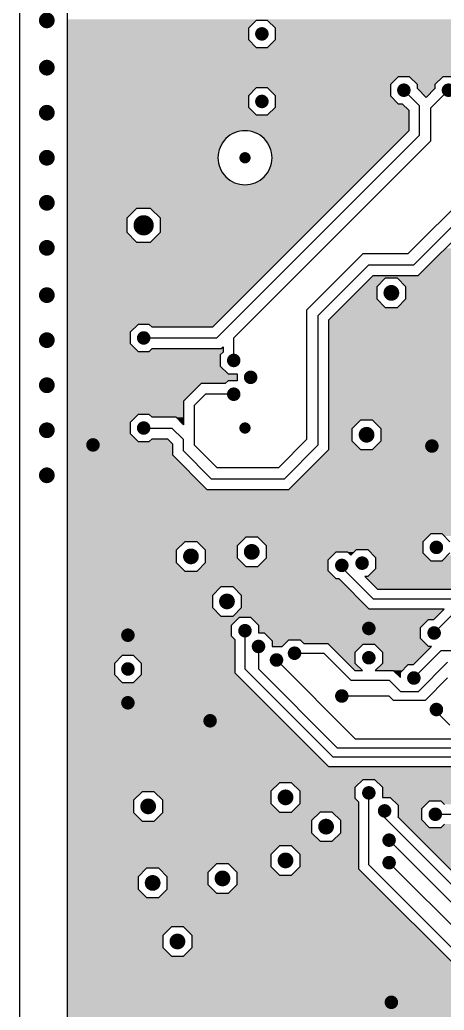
# Model space of a CAD drawing. Extents: x 295 to 953, y 10 to 290.
# Drawn here: x 552.5 to 590.2, y 106.3 to 194.2 of the extents above; entities that cross this region are included whole.
import ezdxf

# ---------------------------------------------------------------- set-up
doc = ezdxf.new("R2010")
doc.units = 0
doc.header["$LTSCALE"] = 5
doc.header["$MEASUREMENT"] = 0
doc.layers.get('0').update_dxf_attribs({"linetype": 'CONTINUOUS', "lineweight": 25})
doc.layers.add('18_VCC_GBR', color=5, linetype='CONTINUOUS')

msp = doc.modelspace()

# ---------------------------------------------------------------- linework, layer by layer
for points, const_width in [([(554.528, 194.2, 1), (555.228, 194.2, 1)], 0.7), ([(573.678, 193, 1), (574.278, 193, 1)], 0.6), ([(554.528, 190, 1), (555.228, 190, 1)], 0.7), ([(586.288, 188, 1), (586.888, 188, 1)], 0.6), ([(590.248, 188, 1), (590.848, 188, 1)], 0.6), ([(573.678, 187, 1), (574.278, 187, 1)], 0.6), ([(554.528, 186, 1), (555.228, 186, 1)], 0.7), ([(554.528, 182, 1), (555.228, 182, 1)], 0.7), ([(572.228, 182, 1), (572.728, 182, 1)], 0.5), ([(554.528, 178, 1), (555.228, 178, 1)], 0.7), ([(563.028, 176, 1), (563.928, 176, 1)], 0.9), ([(554.528, 174, 1), (555.228, 174, 1)], 0.7), ([(585.128, 170, 1), (585.828, 170, 1)], 0.7), ([(554.528, 169.8, 1), (555.228, 169.8, 1)], 0.7), ([(554.528, 165.8, 1), (555.228, 165.8, 1)], 0.7), ([(563.178, 166, 1), (563.778, 166, 1)], 0.6), ([(571.178, 164, 1), (571.778, 164, 1)], 0.6), ([(572.678, 162.5, 1), (573.278, 162.5, 1)], 0.6), ([(554.528, 161.8, 1), (555.228, 161.8, 1)], 0.7), ([(571.178, 161, 1), (571.778, 161, 1)], 0.6), ([(554.528, 157.8, 1), (555.228, 157.8, 1)], 0.7), ([(563.178, 158, 1), (563.778, 158, 1)], 0.6), ([(572.228, 158, 1), (572.728, 158, 1)], 0.5), ([(582.928, 157.4, 1), (583.628, 157.4, 1)], 0.7), ([(558.678, 156.5, 1), (559.278, 156.5, 1)], 0.6), ([(588.778, 156.4, 1), (589.378, 156.4, 1)], 0.6), ([(554.528, 153.8, 1), (555.228, 153.8, 1)], 0.7), ([(589.178, 147.4, 1), (589.778, 147.4, 1)], 0.6), ([(567.328, 146.6, 1), (568.028, 146.6, 1)], 0.7), ([(572.728, 147, 1), (573.428, 147, 1)], 0.7), ([(580.778, 145.8, 1), (581.378, 145.8, 1)], 0.6), ([(582.578, 146, 1), (583.178, 146, 1)], 0.6), ([(570.528, 142.6, 1), (571.228, 142.6, 1)], 0.7), ([(583.178, 140.2, 1), (583.778, 140.2, 1)], 0.6), ([(561.778, 139.6, 1), (562.378, 139.6, 1)], 0.6), ([(572.178, 140, 1), (572.778, 140, 1)], 0.6), ([(588.978, 139.8, 1), (589.578, 139.8, 1)], 0.6), ([(573.378, 138.6, 1), (573.978, 138.6, 1)], 0.6), ([(576.578, 138, 1), (577.178, 138, 1)], 0.6), ([(583.178, 137.6, 1), (583.778, 137.6, 1)], 0.6), ([(574.978, 137.4, 1), (575.578, 137.4, 1)], 0.6), ([(561.778, 136.6, 1), (562.378, 136.6, 1)], 0.6), ([(587.178, 135.8, 1), (587.778, 135.8, 1)], 0.6), ([(580.778, 134.2, 1), (581.378, 134.2, 1)], 0.6), ([(561.778, 133.6, 1), (562.378, 133.6, 1)], 0.6), ([(589.178, 133, 1), (589.778, 133, 1)], 0.6), ([(569.078, 132, 1), (569.678, 132, 1)], 0.6), ([(575.728, 125.2, 1), (576.428, 125.2, 1)], 0.7), ([(583.178, 125.6, 1), (583.778, 125.6, 1)], 0.6), ([(563.528, 124.4, 1), (564.228, 124.4, 1)], 0.7), ([(584.578, 124, 1), (585.178, 124, 1)], 0.6), ([(589.078, 123.7, 1), (589.678, 123.7, 1)], 0.6), ([(579.328, 122.6, 1), (580.028, 122.6, 1)], 0.7), ([(584.978, 121.4, 1), (585.578, 121.4, 1)], 0.6), ([(575.728, 119.6, 1), (576.428, 119.6, 1)], 0.7), ([(584.978, 119.4, 1), (585.578, 119.4, 1)], 0.6), ([(563.928, 117.6, 1), (564.628, 117.6, 1)], 0.7), ([(570.128, 118, 1), (570.828, 118, 1)], 0.7), ([(566.128, 112.4, 1), (566.828, 112.4, 1)], 0.7), ([(585.178, 107, 1), (585.778, 107, 1)], 0.6)]:
    msp.add_lwpolyline(points, format="xyb", close=True, dxfattribs=dict(const_width=const_width))
at = {"layer": '18_VCC_GBR', "color": 7}
for p, q in [((552.478, 85), (552.478, 255)), ((556.678, 237.918), (556.678, 102.082)), ((573.48, 194.2), (572.778, 193.498)), ((572.778, 193.498), (572.778, 192.502)), ((574.476, 194.2), (573.48, 194.2)), ((575.178, 193.498), (574.476, 194.2)), ((575.178, 192.502), (575.178, 193.498)), ((572.778, 192.502), (573.48, 191.8)), ((573.48, 191.8), (574.476, 191.8)), ((574.476, 191.8), (575.178, 192.502)), ((586.09, 189.2), (585.388, 188.498)), ((587.086, 189.2), (586.09, 189.2)), ((587.788, 188.498), (587.086, 189.2)), ((590.05, 189.2), (589.348, 188.498)), ((591.046, 189.2), (590.05, 189.2)), ((585.388, 188.498), (585.388, 187.502)), ((587.788, 188.144), (587.788, 188.498)), ((589.348, 188.498), (589.348, 188.144)), ((573.48, 188.2), (572.778, 187.498)), ((572.778, 187.498), (572.778, 186.502)), ((574.476, 188.2), (573.48, 188.2)), ((575.178, 187.498), (574.476, 188.2)), ((575.178, 186.502), (575.178, 187.498)), ((585.388, 187.502), (586.09, 186.8)), ((586.588, 188), (587.978, 186.61)), ((588.568, 187.364), (587.788, 188.144)), ((589.348, 188.144), (588.568, 187.364)), ((590.548, 188), (588.978, 186.43)), ((572.778, 186.502), (573.48, 185.8)), ((574.476, 185.8), (575.178, 186.502)), ((586.09, 186.8), (586.444, 186.8)), ((586.444, 186.8), (587.028, 186.216)), ((587.978, 184), (587.978, 186.61)), ((573.48, 185.8), (574.476, 185.8)), ((587.028, 186.216), (587.028, 184.394)), ((588.978, 183.5), (588.978, 186.43)), ((587.028, 184.394), (569.584, 166.95)), ((587.978, 184), (569.978, 166)), ((570.956, 183.856), (570.78, 183.698)), ((571.144, 183.996), (570.956, 183.856)), ((571.346, 184.118), (571.144, 183.996)), ((571.56, 184.218), (571.346, 184.118)), ((571.782, 184.298), (571.56, 184.218)), ((572.01, 184.354), (571.782, 184.298)), ((572.242, 184.39), (572.01, 184.354)), ((572.478, 184.4), (572.242, 184.39)), ((572.714, 184.39), (572.478, 184.4)), ((572.946, 184.354), (572.714, 184.39)), ((573.176, 184.298), (572.946, 184.354)), ((573.396, 184.218), (573.176, 184.298)), ((573.61, 184.118), (573.396, 184.218)), ((573.812, 183.996), (573.61, 184.118)), ((574.002, 183.856), (573.812, 183.996)), ((574.176, 183.698), (574.002, 183.856)), ((570.36, 183.132), (570.26, 182.918)), ((570.482, 183.334), (570.36, 183.132)), ((570.622, 183.524), (570.482, 183.334)), ((570.78, 183.698), (570.622, 183.524)), ((588.978, 183.5), (571.478, 166)), ((574.334, 183.524), (574.176, 183.698)), ((574.474, 183.334), (574.334, 183.524)), ((574.596, 183.132), (574.474, 183.334)), ((574.696, 182.918), (574.596, 183.132)), ((570.088, 182.236), (570.078, 182)), ((570.124, 182.468), (570.088, 182.236)), ((570.18, 182.698), (570.124, 182.468)), ((570.26, 182.918), (570.18, 182.698)), ((574.776, 182.698), (574.696, 182.918)), ((574.832, 182.468), (574.776, 182.698)), ((574.868, 182.236), (574.832, 182.468)), ((574.878, 182), (574.868, 182.236)), ((570.078, 182), (570.088, 181.764)), ((570.088, 181.764), (570.124, 181.532)), ((570.124, 181.532), (570.18, 181.304)), ((570.18, 181.304), (570.26, 181.082)), ((574.696, 181.082), (574.776, 181.304)), ((574.776, 181.304), (574.832, 181.532)), ((574.832, 181.532), (574.868, 181.764)), ((574.868, 181.764), (574.878, 182)), ((570.26, 181.082), (570.36, 180.868)), ((570.36, 180.868), (570.482, 180.666)), ((570.482, 180.666), (570.622, 180.478)), ((570.622, 180.478), (570.78, 180.302)), ((570.78, 180.302), (570.956, 180.144)), ((574.002, 180.144), (574.176, 180.302)), ((574.176, 180.302), (574.334, 180.478)), ((574.334, 180.478), (574.474, 180.666)), ((574.474, 180.666), (574.596, 180.868)), ((574.596, 180.868), (574.696, 181.082)), ((593.978, 180.5), (586.978, 173.5)), ((570.956, 180.144), (571.144, 180.004)), ((571.144, 180.004), (571.346, 179.882)), ((571.346, 179.882), (571.56, 179.782)), ((571.56, 179.782), (571.782, 179.702)), ((571.782, 179.702), (572.01, 179.646)), ((572.01, 179.646), (572.242, 179.61)), ((572.242, 179.61), (572.478, 179.6)), ((572.478, 179.6), (572.714, 179.61)), ((572.714, 179.61), (572.946, 179.646)), ((572.946, 179.646), (573.176, 179.702)), ((573.176, 179.702), (573.396, 179.782)), ((573.396, 179.782), (573.61, 179.882)), ((573.61, 179.882), (573.812, 180.004)), ((573.812, 180.004), (574.002, 180.144)), ((594.978, 180), (587.478, 172.5)), ((587.872, 171.55), (595.928, 179.606)), ((562.856, 177.5), (561.978, 176.622)), ((564.1, 177.5), (562.856, 177.5)), ((564.978, 176.622), (564.1, 177.5)), ((561.978, 176.622), (561.978, 175.378)), ((564.978, 175.378), (564.978, 176.622)), ((561.978, 175.378), (562.856, 174.5)), ((564.1, 174.5), (564.978, 175.378)), ((562.856, 174.5), (564.1, 174.5)), ((582.978, 173.5), (577.978, 168.5)), ((582.978, 173.5), (586.978, 173.5)), ((583.478, 172.5), (578.978, 168)), ((583.478, 172.5), (587.478, 172.5)), ((579.928, 167.606), (583.872, 171.55)), ((583.872, 171.55), (587.872, 171.55)), ((584.94, 171.3), (584.178, 170.538)), ((586.016, 171.3), (584.94, 171.3)), ((586.778, 170.538), (586.016, 171.3)), ((584.178, 170.538), (584.178, 169.462)), ((586.778, 169.462), (586.778, 170.538)), ((584.178, 169.462), (584.94, 168.7)), ((586.016, 168.7), (586.778, 169.462)), ((577.978, 157), (577.978, 168.5)), ((578.978, 156.5), (578.978, 168)), ((584.94, 168.7), (586.016, 168.7)), ((562.98, 167.2), (562.278, 166.498)), ((563.976, 167.2), (562.98, 167.2)), ((564.226, 166.95), (563.976, 167.2)), ((579.928, 156.106), (579.928, 167.606)), ((562.278, 166.498), (562.278, 165.502)), ((569.584, 166.95), (564.226, 166.95)), ((562.278, 165.502), (562.98, 164.8)), ((563.478, 166), (569.978, 166)), ((571.478, 164), (571.478, 166)), ((562.98, 164.8), (563.976, 164.8)), ((563.976, 164.8), (564.226, 165.05)), ((564.226, 165.05), (570.372, 165.05)), ((570.528, 164.748), (570.278, 164.498)), ((570.278, 164.498), (570.278, 163.502)), ((570.372, 165.05), (570.528, 165.206)), ((570.528, 165.206), (570.528, 164.748)), ((570.278, 163.502), (570.98, 162.8)), ((570.98, 162.8), (571.778, 162.8)), ((571.778, 162.8), (571.778, 162.2)), ((568.584, 161.95), (567.028, 160.394)), ((570.73, 161.95), (568.584, 161.95)), ((570.98, 162.2), (570.73, 161.95)), ((571.778, 162.2), (570.98, 162.2)), ((567.978, 160), (568.978, 161)), ((571.478, 161), (568.978, 161)), ((567.028, 160.394), (567.028, 158.294)), ((562.98, 159.2), (562.278, 158.498)), ((563.976, 159.2), (562.98, 159.2)), ((564.226, 158.95), (563.976, 159.2)), ((567.978, 160), (567.978, 156.5)), ((562.278, 158.498), (562.278, 157.502)), ((566.372, 158.95), (564.226, 158.95)), ((567.028, 158.294), (566.372, 158.95)), ((582.74, 158.7), (581.978, 157.938)), ((583.816, 158.7), (582.74, 158.7)), ((584.578, 157.938), (583.816, 158.7)), ((562.278, 157.502), (562.98, 156.8)), ((563.478, 158), (565.978, 158)), ((566.978, 157), (565.978, 158)), ((581.978, 157.938), (581.978, 156.862)), ((584.578, 156.862), (584.578, 157.938)), ((562.98, 156.8), (563.976, 156.8)), ((563.976, 156.8), (564.226, 157.05)), ((564.226, 157.05), (565.584, 157.05)), ((565.584, 157.05), (566.028, 156.606)), ((566.028, 156.606), (566.028, 155.606)), ((566.978, 157), (566.978, 156)), ((577.978, 157), (575.478, 154.5)), ((581.978, 156.862), (582.74, 156.1)), ((583.816, 156.1), (584.578, 156.862)), ((569.478, 153.5), (566.978, 156)), ((569.978, 154.5), (567.978, 156.5)), ((578.978, 156.5), (575.978, 153.5)), ((576.372, 152.55), (579.928, 156.106)), ((582.74, 156.1), (583.816, 156.1)), ((566.028, 155.606), (569.084, 152.55)), ((569.978, 154.5), (575.478, 154.5)), ((569.478, 153.5), (575.978, 153.5)), ((569.084, 152.55), (576.372, 152.55)), ((567.14, 147.9), (566.378, 147.138)), ((568.216, 147.9), (567.14, 147.9)), ((568.978, 147.138), (568.216, 147.9)), ((572.54, 148.3), (571.778, 147.538)), ((573.616, 148.3), (572.54, 148.3)), ((574.378, 147.538), (573.616, 148.3)), ((588.98, 148.6), (588.278, 147.898)), ((588.278, 147.898), (588.278, 146.902)), ((589.976, 148.6), (588.98, 148.6)), ((590.678, 147.898), (589.976, 148.6)), ((566.378, 147.138), (566.378, 146.062)), ((568.978, 146.062), (568.978, 147.138)), ((571.778, 147.538), (571.778, 146.462)), ((574.378, 146.462), (574.378, 147.538)), ((579.878, 146.298), (580.58, 147)), ((580.58, 147), (581.576, 147)), ((581.576, 147), (581.878, 146.698)), ((581.878, 146.698), (582.38, 147.2)), ((582.38, 147.2), (583.376, 147.2)), ((583.376, 147.2), (584.078, 146.498)), ((588.278, 146.902), (588.98, 146.2)), ((589.976, 146.2), (590.678, 146.902)), ((566.378, 146.062), (567.14, 145.3)), ((568.216, 145.3), (568.978, 146.062)), ((571.778, 146.462), (572.54, 145.7)), ((573.616, 145.7), (574.378, 146.462)), ((579.878, 145.302), (579.878, 146.298)), ((584.078, 146.498), (584.078, 145.502)), ((588.98, 146.2), (589.976, 146.2)), ((567.14, 145.3), (568.216, 145.3)), ((572.54, 145.7), (573.616, 145.7)), ((580.58, 144.6), (579.878, 145.302)), ((581.078, 145.6), (581.078, 145.8)), ((581.078, 145.6), (583.878, 142.8)), ((584.078, 145.502), (583.376, 144.8)), ((580.84, 144.6), (580.58, 144.6)), ((583.516, 141.924), (580.84, 144.6)), ((583.116, 144.8), (584.24, 143.676)), ((583.376, 144.8), (583.116, 144.8)), ((570.34, 143.9), (569.578, 143.138)), ((571.416, 143.9), (570.34, 143.9)), ((572.178, 143.138), (571.416, 143.9)), ((584.24, 143.676), (598.106, 143.676)), ((569.578, 143.138), (569.578, 142.062)), ((572.178, 142.062), (572.178, 143.138)), ((598.678, 142.8), (583.878, 142.8)), ((569.578, 142.062), (570.34, 141.3)), ((571.416, 141.3), (572.178, 142.062)), ((590.166, 141.924), (583.516, 141.924)), ((589.24, 141), (590.166, 141.924)), ((589.278, 139.8), (591.478, 142)), ((570.34, 141.3), (571.416, 141.3)), ((571.278, 140.498), (571.98, 141.2)), ((571.98, 141.2), (572.976, 141.2)), ((572.976, 141.2), (573.678, 140.498)), ((588.078, 140.298), (588.78, 141)), ((588.78, 141), (589.24, 141)), ((571.278, 139.502), (571.278, 140.498)), ((572.478, 140), (572.478, 136.6)), ((573.678, 140.498), (573.678, 139.8)), ((588.078, 139.302), (588.078, 140.298)), ((571.602, 139.178), (571.278, 139.502)), ((571.602, 136.238), (571.602, 139.178)), ((573.678, 139.8), (574.176, 139.8)), ((574.176, 139.8), (574.878, 139.098)), ((574.878, 139.098), (574.878, 138.6)), ((575.778, 138.598), (576.38, 139.2)), ((576.38, 139.2), (577.376, 139.2)), ((577.376, 139.2), (577.7, 138.876)), ((588.78, 138.6), (588.078, 139.302)), ((573.678, 138.6), (573.678, 136.6)), ((574.878, 138.6), (575.776, 138.6)), ((575.776, 138.6), (575.778, 138.598)), ((577.7, 138.876), (579.84, 138.876)), ((579.84, 138.876), (582.24, 136.476)), ((582.278, 138.098), (582.98, 138.8)), ((582.278, 137.102), (582.278, 138.098)), ((582.98, 138.8), (583.976, 138.8)), ((583.976, 138.8), (584.678, 138.098)), ((584.678, 138.098), (584.678, 137.102)), ((587.44, 137), (589.04, 138.6)), ((587.478, 135.8), (589.878, 138.2)), ((589.04, 138.6), (588.78, 138.6)), ((596.478, 138.2), (589.878, 138.2)), ((561.58, 137.8), (560.878, 137.098)), ((562.576, 137.8), (561.58, 137.8)), ((563.278, 137.098), (562.576, 137.8)), ((575.278, 137.4), (582.278, 130.4)), ((576.878, 138), (579.478, 138)), ((581.878, 135.6), (579.478, 138)), ((560.878, 137.098), (560.878, 136.102)), ((563.278, 136.102), (563.278, 137.098)), ((580.278, 128.8), (572.478, 136.6)), ((580.678, 129.6), (573.678, 136.6)), ((582.24, 136.476), (582.906, 136.476)), ((582.906, 136.476), (582.278, 137.102)), ((584.678, 137.102), (584.05, 136.476)), ((584.05, 136.476), (585.64, 136.476)), ((585.64, 136.476), (586.278, 135.838)), ((586.278, 136.298), (586.98, 137)), ((586.98, 137), (587.44, 137)), ((590.478, 137.2), (587.878, 134.6)), ((560.878, 136.102), (561.58, 135.4)), ((562.576, 135.4), (563.278, 136.102)), ((579.916, 127.924), (571.602, 136.238)), ((581.878, 135.6), (585.278, 135.6)), ((586.278, 134.6), (585.278, 135.6)), ((586.278, 135.838), (586.278, 136.298)), ((588.478, 133.8), (590.478, 135.8)), ((561.58, 135.4), (562.576, 135.4)), ((586.278, 134.6), (587.878, 134.6)), ((585.278, 134.2), (581.078, 134.2)), ((585.278, 134.2), (585.678, 133.8)), ((588.478, 133.8), (585.678, 133.8)), ((589.478, 132.8), (589.478, 133)), ((589.478, 132.8), (590.678, 131.6)), ((582.278, 130.4), (597.678, 130.4)), ((580.678, 129.6), (598.078, 129.6)), ((580.278, 128.8), (598.278, 128.8)), ((598.64, 127.924), (579.916, 127.924)), ((582.278, 126.098), (582.98, 126.8)), ((582.98, 126.8), (583.976, 126.8)), ((583.976, 126.8), (584.678, 126.098)), ((575.54, 126.5), (574.778, 125.738)), ((576.616, 126.5), (575.54, 126.5)), ((577.378, 125.738), (576.616, 126.5)), ((582.278, 125.102), (582.278, 126.098)), ((584.678, 126.098), (584.678, 125.2)), ((563.34, 125.7), (562.578, 124.938)), ((562.578, 124.938), (562.578, 123.862)), ((564.416, 125.7), (563.34, 125.7)), ((565.178, 124.938), (564.416, 125.7)), ((565.178, 123.862), (565.178, 124.938)), ((574.778, 125.738), (574.778, 124.662)), ((577.378, 124.662), (577.378, 125.738)), ((582.602, 124.778), (582.278, 125.102)), ((583.478, 119.2), (583.478, 125.6)), ((584.678, 125.2), (585.376, 125.2)), ((585.376, 125.2), (586.078, 124.498)), ((588.178, 124.198), (588.88, 124.9)), ((588.88, 124.9), (589.876, 124.9)), ((589.876, 124.9), (590.2, 124.576)), ((574.778, 124.662), (575.54, 123.9)), ((576.616, 123.9), (577.378, 124.662)), ((582.602, 118.838), (582.602, 124.778)), ((586.078, 124.498), (586.078, 123.502)), ((588.178, 123.202), (588.178, 124.198)), ((562.578, 123.862), (563.34, 123.1)), ((564.416, 123.1), (565.178, 123.862)), ((575.54, 123.9), (576.616, 123.9)), ((579.14, 123.9), (578.378, 123.138)), ((578.378, 123.138), (578.378, 122.062)), ((580.216, 123.9), (579.14, 123.9)), ((580.978, 123.138), (580.216, 123.9)), ((580.978, 122.062), (580.978, 123.138)), ((584.878, 124), (584.878, 123.4)), ((593.878, 114.4), (584.878, 123.4)), ((586.078, 123.502), (586.046, 123.47)), ((586.046, 123.47), (594.24, 115.276)), ((588.88, 122.5), (588.178, 123.202)), ((589.378, 123.7), (597.178, 123.7)), ((563.34, 123.1), (564.416, 123.1)), ((589.876, 122.5), (588.88, 122.5)), ((590.2, 122.824), (589.876, 122.5)), ((578.378, 122.062), (579.14, 121.3)), ((580.216, 121.3), (580.978, 122.062)), ((585.278, 121.4), (595.078, 111.6)), ((575.54, 120.9), (574.778, 120.138)), ((576.616, 120.9), (575.54, 120.9)), ((577.378, 120.138), (576.616, 120.9)), ((579.14, 121.3), (580.216, 121.3)), ((574.778, 120.138), (574.778, 119.062)), ((577.378, 119.062), (577.378, 120.138)), ((563.74, 118.9), (562.978, 118.138)), ((564.816, 118.9), (563.74, 118.9)), ((565.578, 118.138), (564.816, 118.9)), ((569.94, 119.3), (569.178, 118.538)), ((571.016, 119.3), (569.94, 119.3)), ((571.778, 118.538), (571.016, 119.3)), ((574.778, 119.062), (575.54, 118.3)), ((576.616, 118.3), (577.378, 119.062)), ((592.716, 108.724), (582.602, 118.838)), ((583.478, 119.2), (593.078, 109.6)), ((585.278, 119.4), (594.078, 110.6)), ((562.978, 118.138), (562.978, 117.062)), ((565.578, 117.062), (565.578, 118.138)), ((569.178, 118.538), (569.178, 117.462)), ((571.778, 117.462), (571.778, 118.538)), ((575.54, 118.3), (576.616, 118.3)), ((562.978, 117.062), (563.74, 116.3)), ((564.816, 116.3), (565.578, 117.062)), ((569.178, 117.462), (569.94, 116.7)), ((571.016, 116.7), (571.778, 117.462)), ((563.74, 116.3), (564.816, 116.3)), ((569.94, 116.7), (571.016, 116.7)), ((565.94, 113.7), (565.178, 112.938)), ((567.016, 113.7), (565.94, 113.7)), ((567.778, 112.938), (567.016, 113.7)), ((565.178, 112.938), (565.178, 111.862)), ((567.778, 111.862), (567.778, 112.938)), ((565.178, 111.862), (565.94, 111.1)), ((567.016, 111.1), (567.778, 111.862)), ((565.94, 111.1), (567.016, 111.1))]:
    msp.add_line(p, q, dxfattribs=at)
for points in [[(556.678, 194.2), (556.678, 194.3), (615.602, 194.2), (615.602, 194.3)], [(556.678, 193.498), (556.678, 194.2), (572.778, 193.498), (573.48, 194.2)], [(556.678, 194.2), (556.678, 194.2), (573.48, 194.2), (574.476, 194.2)], [(556.678, 192.502), (556.678, 193.498), (572.778, 192.502), (572.778, 193.498)], [(575.178, 193.498), (574.476, 194.2), (615.602, 193.498), (615.602, 194.2)], [(575.178, 192.8), (575.178, 193.498), (615.602, 192.8), (615.602, 193.498)], [(575.178, 192.502), (575.178, 192.8), (612.142, 192.502), (612.44, 192.8)], [(575.178, 192.8), (575.178, 192.8), (612.44, 192.8), (613.516, 192.8)], [(556.678, 191.8), (556.678, 192.502), (573.48, 191.8), (572.778, 192.502)], [(556.678, 190.962), (556.678, 191.8), (611.678, 190.962), (611.678, 191.8)], [(556.678, 191.8), (556.678, 191.8), (574.476, 191.8), (573.48, 191.8)], [(574.476, 191.8), (574.714, 192.038), (611.678, 191.8), (611.678, 192.038)], [(574.714, 192.038), (575.178, 192.502), (611.678, 192.038), (612.142, 192.502)], [(556.678, 190.2), (556.678, 190.962), (612.44, 190.2), (611.678, 190.962)], [(556.678, 189.2), (556.678, 190.2), (615.602, 189.2), (615.602, 190.2)], [(556.678, 188.498), (556.678, 189.2), (585.388, 188.498), (586.09, 189.2)], [(556.678, 189.2), (556.678, 189.2), (586.09, 189.2), (587.086, 189.2)], [(587.788, 188.498), (587.086, 189.2), (589.348, 188.498), (590.05, 189.2)], [(587.086, 189.2), (587.086, 189.2), (590.05, 189.2), (591.046, 189.2)], [(556.678, 188.2), (556.678, 188.498), (585.388, 188.2), (585.388, 188.498)], [(587.788, 188.144), (587.788, 188.498), (589.348, 188.144), (589.348, 188.498)], [(556.678, 187.498), (556.678, 188.2), (572.778, 187.498), (573.48, 188.2)], [(556.678, 188.2), (556.678, 188.2), (573.48, 188.2), (574.476, 188.2)], [(556.678, 186.502), (556.678, 187.498), (572.778, 186.502), (572.778, 187.498)], [(575.174, 187.502), (574.476, 188.2), (585.388, 187.502), (585.388, 188.2)], [(575.178, 187.498), (575.174, 187.502), (585.392, 187.498), (585.388, 187.502)], [(575.178, 186.8), (575.178, 187.498), (586.09, 186.8), (585.392, 187.498)], [(588.568, 187.364), (587.788, 188.144), (588.568, 187.364), (589.348, 188.144)], [(556.678, 185.8), (556.678, 186.502), (573.48, 185.8), (572.778, 186.502)], [(574.892, 186.216), (575.178, 186.502), (587.028, 186.216), (586.742, 186.502)], [(575.178, 186.502), (575.178, 186.8), (586.742, 186.502), (586.444, 186.8)], [(575.178, 186.8), (575.178, 186.8), (586.444, 186.8), (586.09, 186.8)], [(556.678, 184.4), (556.678, 185.8), (587.028, 184.4), (587.028, 185.8)], [(574.476, 185.8), (574.892, 186.216), (587.028, 185.8), (587.028, 186.216)], [(556.678, 184.39), (556.678, 184.4), (572.242, 184.39), (572.478, 184.4)], [(556.678, 184.354), (556.678, 184.39), (572.01, 184.354), (572.242, 184.39)], [(556.678, 184.298), (556.678, 184.354), (571.782, 184.298), (572.01, 184.354)], [(556.678, 184.218), (556.678, 184.298), (571.56, 184.218), (571.782, 184.298)], [(556.678, 184.118), (556.678, 184.218), (571.346, 184.118), (571.56, 184.218)], [(556.678, 183.996), (556.678, 184.118), (571.144, 183.996), (571.346, 184.118)], [(556.678, 183.856), (556.678, 183.996), (570.956, 183.856), (571.144, 183.996)], [(556.678, 183.698), (556.678, 183.856), (570.78, 183.698), (570.956, 183.856)], [(572.619, 184.394), (572.478, 184.4), (587.028, 184.394), (587.028, 184.4)], [(572.714, 184.39), (572.619, 184.394), (587.024, 184.39), (587.028, 184.394)], [(572.946, 184.354), (572.714, 184.39), (586.988, 184.354), (587.024, 184.39)], [(573.176, 184.298), (572.946, 184.354), (586.932, 184.298), (586.988, 184.354)], [(573.396, 184.218), (573.176, 184.298), (586.852, 184.218), (586.932, 184.298)], [(573.61, 184.118), (573.396, 184.218), (586.752, 184.118), (586.852, 184.218)], [(573.812, 183.996), (573.61, 184.118), (586.63, 183.996), (586.752, 184.118)], [(574.002, 183.856), (573.812, 183.996), (586.49, 183.856), (586.63, 183.996)], [(574.176, 183.698), (574.002, 183.856), (586.332, 183.698), (586.49, 183.856)], [(556.678, 183.524), (556.678, 183.698), (570.622, 183.524), (570.78, 183.698)], [(556.678, 183.334), (556.678, 183.524), (570.482, 183.334), (570.622, 183.524)], [(556.678, 183.132), (556.678, 183.334), (570.36, 183.132), (570.482, 183.334)], [(556.678, 182.918), (556.678, 183.132), (570.26, 182.918), (570.36, 183.132)], [(574.334, 183.524), (574.176, 183.698), (586.158, 183.524), (586.332, 183.698)], [(574.474, 183.334), (574.334, 183.524), (585.968, 183.334), (586.158, 183.524)], [(574.596, 183.132), (574.474, 183.334), (585.766, 183.132), (585.968, 183.334)], [(574.696, 182.918), (574.596, 183.132), (585.552, 182.918), (585.766, 183.132)], [(556.678, 182.698), (556.678, 182.918), (570.18, 182.698), (570.26, 182.918)], [(556.678, 182.468), (556.678, 182.698), (570.124, 182.468), (570.18, 182.698)], [(556.678, 182.236), (556.678, 182.468), (570.088, 182.236), (570.124, 182.468)], [(556.678, 182), (556.678, 182.236), (570.078, 182), (570.088, 182.236)], [(574.776, 182.698), (574.696, 182.918), (585.332, 182.698), (585.552, 182.918)], [(574.832, 182.468), (574.776, 182.698), (585.102, 182.468), (585.332, 182.698)], [(574.868, 182.236), (574.832, 182.468), (584.87, 182.236), (585.102, 182.468)], [(574.878, 182), (574.868, 182.236), (584.634, 182), (584.87, 182.236)], [(556.678, 181.764), (556.678, 182), (570.088, 181.764), (570.078, 182)], [(556.678, 181.532), (556.678, 181.764), (570.124, 181.532), (570.088, 181.764)], [(556.678, 181.304), (556.678, 181.532), (570.18, 181.304), (570.124, 181.532)], [(556.678, 181.082), (556.678, 181.304), (570.26, 181.082), (570.18, 181.304)], [(574.696, 181.082), (574.776, 181.304), (583.716, 181.082), (583.938, 181.304)], [(574.776, 181.304), (574.832, 181.532), (583.938, 181.304), (584.166, 181.532)], [(574.832, 181.532), (574.868, 181.764), (584.166, 181.532), (584.398, 181.764)], [(574.868, 181.764), (574.878, 182), (584.398, 181.764), (584.634, 182)], [(556.678, 180.868), (556.678, 181.082), (570.36, 180.868), (570.26, 181.082)], [(556.678, 180.666), (556.678, 180.868), (570.482, 180.666), (570.36, 180.868)], [(556.678, 180.478), (556.678, 180.666), (570.622, 180.478), (570.482, 180.666)], [(556.678, 180.302), (556.678, 180.478), (570.78, 180.302), (570.622, 180.478)], [(556.678, 180.144), (556.678, 180.302), (570.956, 180.144), (570.78, 180.302)], [(574.002, 180.144), (574.176, 180.302), (582.778, 180.144), (582.936, 180.302)], [(574.176, 180.302), (574.334, 180.478), (582.936, 180.302), (583.112, 180.478)], [(574.334, 180.478), (574.474, 180.666), (583.112, 180.478), (583.3, 180.666)], [(574.474, 180.666), (574.596, 180.868), (583.3, 180.666), (583.502, 180.868)], [(574.596, 180.868), (574.696, 181.082), (583.502, 180.868), (583.716, 181.082)], [(556.678, 180.004), (556.678, 180.144), (571.144, 180.004), (570.956, 180.144)], [(556.678, 179.882), (556.678, 180.004), (571.346, 179.882), (571.144, 180.004)], [(556.678, 179.782), (556.678, 179.882), (571.56, 179.782), (571.346, 179.882)], [(556.678, 179.702), (556.678, 179.782), (571.782, 179.702), (571.56, 179.782)], [(556.678, 179.646), (556.678, 179.702), (572.01, 179.646), (571.782, 179.702)], [(556.678, 179.61), (556.678, 179.646), (572.242, 179.61), (572.01, 179.646)], [(556.678, 179.6), (556.678, 179.61), (572.478, 179.6), (572.242, 179.61)], [(556.678, 177.5), (556.678, 179.6), (580.134, 177.5), (582.234, 179.6)], [(572.478, 179.6), (572.714, 179.61), (582.234, 179.6), (582.244, 179.61)], [(572.714, 179.61), (572.946, 179.646), (582.244, 179.61), (582.28, 179.646)], [(572.946, 179.646), (573.176, 179.702), (582.28, 179.646), (582.336, 179.702)], [(573.176, 179.702), (573.396, 179.782), (582.336, 179.702), (582.416, 179.782)], [(573.396, 179.782), (573.61, 179.882), (582.416, 179.782), (582.516, 179.882)], [(573.61, 179.882), (573.812, 180.004), (582.516, 179.882), (582.638, 180.004)], [(573.812, 180.004), (574.002, 180.144), (582.638, 180.004), (582.778, 180.144)], [(556.678, 176.622), (556.678, 177.5), (561.978, 176.622), (562.856, 177.5)], [(556.678, 177.5), (556.678, 177.5), (562.856, 177.5), (564.1, 177.5)], [(564.978, 176.622), (564.1, 177.5), (579.256, 176.622), (580.134, 177.5)], [(556.678, 175.378), (556.678, 176.622), (561.978, 175.378), (561.978, 176.622)], [(564.978, 175.378), (564.978, 176.622), (578.012, 175.378), (579.256, 176.622)], [(556.678, 174.5), (556.678, 175.378), (562.856, 174.5), (561.978, 175.378)], [(564.1, 174.5), (564.978, 175.378), (577.134, 174.5), (578.012, 175.378)], [(556.678, 167.2), (556.678, 174.5), (569.834, 167.2), (577.134, 174.5)], [(589.522, 173.2), (589.976, 173.654), (596.94, 173.2), (596.486, 173.654)], [(589.976, 173.654), (590.284, 173.962), (596.486, 173.654), (596.178, 173.962)], [(587.872, 171.55), (588.86, 172.538), (607.178, 171.55), (607.178, 172.538)], [(588.86, 172.538), (589.522, 173.2), (607.178, 172.538), (607.84, 173.2)], [(589.522, 173.2), (589.522, 173.2), (598.016, 173.2), (596.94, 173.2)], [(583.816, 171.494), (583.872, 171.55), (607.178, 171.494), (607.178, 171.55)], [(583.872, 171.55), (583.872, 171.55), (586.016, 171.55), (583.872, 171.55)], [(582.86, 170.538), (583.622, 171.3), (584.178, 170.538), (584.94, 171.3)], [(583.622, 171.3), (583.784, 171.462), (607.34, 171.3), (607.178, 171.462)], [(583.622, 171.3), (583.622, 171.3), (584.94, 171.3), (586.016, 171.3)], [(583.784, 171.462), (583.816, 171.494), (607.178, 171.462), (607.178, 171.494)], [(586.778, 170.538), (586.016, 171.3), (596.178, 170.538), (596.94, 171.3)], [(586.016, 171.3), (586.016, 171.3), (596.94, 171.3), (598.016, 171.3)], [(581.784, 169.462), (582.86, 170.538), (584.178, 169.462), (584.178, 170.538)], [(586.778, 169.462), (586.778, 170.538), (596.178, 169.462), (596.178, 170.538)], [(581.022, 168.7), (581.784, 169.462), (584.94, 168.7), (584.178, 169.462)], [(586.016, 168.7), (586.778, 169.462), (596.94, 168.7), (596.178, 169.462)], [(580.06, 167.738), (580.822, 168.5), (608.578, 167.738), (609.34, 168.5)], [(580.822, 168.5), (581.022, 168.7), (622.778, 168.5), (622.778, 168.7)], [(580.822, 168.5), (580.822, 168.5), (609.34, 168.5), (610.416, 168.5)], [(556.678, 166.498), (556.678, 167.2), (562.278, 166.498), (562.98, 167.2)], [(556.678, 167.2), (556.678, 167.2), (562.98, 167.2), (563.976, 167.2)], [(564.226, 166.95), (563.976, 167.2), (569.584, 166.95), (569.834, 167.2)], [(579.928, 167.606), (580.06, 167.738), (608.578, 167.606), (608.578, 167.738)], [(579.928, 166.662), (579.928, 167.606), (608.578, 166.662), (608.578, 167.606)], [(556.678, 165.502), (556.678, 166.498), (562.278, 165.502), (562.278, 166.498)], [(579.928, 165.9), (579.928, 166.662), (609.34, 165.9), (608.578, 166.662)], [(556.678, 164.8), (556.678, 165.502), (562.98, 164.8), (562.278, 165.502)], [(579.928, 165.8), (579.928, 165.9), (621.98, 165.8), (621.88, 165.9)], [(579.928, 165.002), (579.928, 165.8), (624.178, 165.002), (624.178, 165.8)], [(556.678, 164.748), (556.678, 164.8), (570.528, 164.748), (570.528, 164.8)], [(556.678, 164.498), (556.678, 164.748), (570.278, 164.498), (570.528, 164.748)], [(556.678, 163.502), (556.678, 164.498), (570.278, 163.502), (570.278, 164.498)], [(563.976, 164.8), (564.226, 165.05), (570.528, 164.8), (570.528, 165.05)], [(570.372, 165.05), (570.528, 165.206), (570.528, 165.05), (570.528, 165.206)], [(579.928, 164.876), (579.928, 165.002), (624.305, 164.876), (624.178, 165.002)], [(579.928, 158.9), (579.928, 164.876), (597.74, 158.9), (603.716, 164.876)], [(579.928, 164.876), (579.928, 164.876), (603.716, 164.876), (624.305, 164.876)], [(556.678, 162.8), (556.678, 163.502), (570.98, 162.8), (570.278, 163.502)], [(556.678, 162.2), (556.678, 162.8), (571.778, 162.2), (571.778, 162.8)], [(556.678, 162.8), (556.678, 162.8), (571.778, 162.8), (570.98, 162.8)], [(556.678, 161.95), (556.678, 162.2), (570.73, 161.95), (570.98, 162.2)], [(556.678, 162.2), (556.678, 162.2), (570.98, 162.2), (571.778, 162.2)], [(556.678, 160.394), (556.678, 161.95), (567.028, 160.394), (568.584, 161.95)], [(556.678, 161.95), (556.678, 161.95), (568.584, 161.95), (570.73, 161.95)], [(556.678, 159.2), (556.678, 160.394), (567.028, 159.2), (567.028, 160.394)], [(556.678, 158.498), (556.678, 159.2), (562.278, 158.498), (562.98, 159.2)], [(556.678, 159.2), (556.678, 159.2), (562.98, 159.2), (563.976, 159.2)], [(564.226, 158.95), (563.976, 159.2), (567.027, 158.95), (567.028, 159.2)], [(556.678, 157.502), (556.678, 158.498), (562.278, 157.502), (562.278, 158.498)], [(567.027, 158.294), (566.372, 158.95), (567.027, 158.294), (567.027, 158.95)], [(579.928, 158.7), (579.928, 158.9), (591.94, 158.7), (592.14, 158.9)], [(579.928, 158.9), (579.928, 158.9), (592.14, 158.9), (593.216, 158.9)], [(579.928, 157.938), (579.928, 158.7), (581.978, 157.938), (582.74, 158.7)], [(579.928, 158.7), (579.928, 158.7), (582.74, 158.7), (583.816, 158.7)], [(584.378, 158.138), (583.816, 158.7), (591.378, 158.138), (591.94, 158.7)], [(556.678, 157.206), (556.678, 157.502), (562.576, 157.206), (562.278, 157.502)], [(579.928, 156.862), (579.928, 157.938), (581.978, 156.862), (581.978, 157.938)], [(584.578, 157.938), (584.378, 158.138), (591.378, 157.938), (591.378, 158.138)], [(584.578, 157.062), (584.578, 157.938), (591.378, 157.062), (591.378, 157.938)], [(556.678, 156.8), (556.678, 157.206), (562.98, 156.8), (562.576, 157.206)], [(556.678, 156.606), (556.678, 156.8), (566.028, 156.606), (565.834, 156.8)], [(556.678, 155.606), (556.678, 156.606), (566.028, 155.606), (566.028, 156.606)], [(563.976, 156.8), (564.226, 157.05), (565.834, 156.8), (565.584, 157.05)], [(564.226, 157.05), (564.226, 157.05), (564.416, 157.05), (564.226, 157.05)], [(579.928, 156.106), (579.928, 156.862), (582.734, 156.106), (581.978, 156.862)], [(584.016, 156.3), (584.578, 156.862), (592.14, 156.3), (591.578, 156.862)], [(584.578, 156.862), (584.578, 157.062), (591.578, 156.862), (591.378, 157.062)], [(576.372, 152.55), (579.922, 156.1), (596.402, 152.55), (596.402, 156.1)], [(579.922, 156.1), (579.928, 156.106), (582.74, 156.1), (582.734, 156.106)], [(583.816, 156.1), (584.016, 156.3), (596.402, 156.1), (596.402, 156.3)], [(556.678, 153.418), (556.678, 155.606), (568.216, 153.418), (566.028, 155.606)], [(556.678, 152.55), (556.678, 153.418), (569.084, 152.55), (568.216, 153.418)], [(556.678, 148.6), (556.678, 152.55), (596.402, 148.6), (596.402, 152.55)], [(556.678, 152.55), (556.678, 152.55), (571.416, 152.55), (569.084, 152.55)], [(556.678, 148.3), (556.678, 148.6), (588.68, 148.3), (588.98, 148.6)], [(556.678, 148.6), (556.678, 148.6), (588.98, 148.6), (589.976, 148.6)], [(556.678, 147.9), (556.678, 148.3), (572.14, 147.9), (572.54, 148.3)], [(556.678, 148.3), (556.678, 148.3), (572.54, 148.3), (573.616, 148.3)], [(556.678, 147.138), (556.678, 147.9), (566.378, 147.138), (567.14, 147.9)], [(556.678, 147.9), (556.678, 147.9), (567.14, 147.9), (568.216, 147.9)], [(568.578, 147.538), (568.216, 147.9), (571.778, 147.538), (572.14, 147.9)], [(574.018, 147.898), (573.616, 148.3), (588.278, 147.898), (588.68, 148.3)], [(574.378, 147.538), (574.018, 147.898), (588.278, 147.538), (588.278, 147.898)], [(590.176, 148.4), (589.976, 148.6), (596.402, 148.4), (596.402, 148.6)], [(556.678, 146.062), (556.678, 147.138), (566.378, 146.062), (566.378, 147.138)], [(568.978, 147.138), (568.578, 147.538), (571.778, 147.138), (571.778, 147.538)], [(568.978, 146.462), (568.978, 147.138), (571.778, 146.462), (571.778, 147.138)], [(574.378, 147.2), (574.378, 147.538), (588.278, 147.2), (588.278, 147.538)], [(574.378, 147), (574.378, 147.2), (582.18, 147), (582.38, 147.2)], [(574.378, 147.2), (574.378, 147.2), (582.38, 147.2), (583.376, 147.2)], [(574.378, 146.462), (574.378, 147), (580.042, 146.462), (580.58, 147)], [(574.378, 147), (574.378, 147), (580.58, 147), (581.576, 147)], [(581.878, 146.698), (581.576, 147), (581.878, 146.698), (582.18, 147)], [(583.674, 146.902), (583.376, 147.2), (588.278, 146.902), (588.278, 147.2)], [(584.078, 146.498), (583.674, 146.902), (588.682, 146.498), (588.278, 146.902)], [(556.678, 145.422), (556.678, 146.062), (567.016, 145.422), (566.378, 146.062)], [(568.616, 145.7), (568.978, 146.062), (572.54, 145.7), (572.178, 146.062)], [(568.978, 146.062), (568.978, 146.462), (572.178, 146.062), (571.778, 146.462)], [(573.616, 145.7), (574.214, 146.298), (579.878, 145.7), (579.878, 146.298)], [(574.214, 146.298), (574.378, 146.462), (579.878, 146.298), (580.042, 146.462)], [(584.078, 146.2), (584.078, 146.498), (588.98, 146.2), (588.682, 146.498)], [(584.078, 145.702), (584.078, 146.2), (591.878, 145.702), (591.878, 146.2)], [(589.976, 146.2), (590.474, 146.698), (591.878, 146.2), (591.878, 146.698)], [(556.678, 145.3), (556.678, 145.422), (567.14, 145.3), (567.016, 145.422)], [(556.678, 144.6), (556.678, 145.3), (580.58, 144.6), (579.88, 145.3)], [(568.216, 145.3), (568.218, 145.302), (579.88, 145.3), (579.878, 145.302)], [(568.218, 145.302), (568.616, 145.7), (579.878, 145.302), (579.878, 145.7)], [(583.576, 145), (584.078, 145.502), (592.58, 145), (592.078, 145.502)], [(584.078, 145.502), (584.078, 145.702), (592.078, 145.502), (591.878, 145.702)], [(556.678, 143.9), (556.678, 144.6), (581.54, 143.9), (580.84, 144.6)], [(556.678, 144.6), (556.678, 144.6), (580.84, 144.6), (580.58, 144.6)], [(583.614, 144.302), (583.116, 144.8), (597.478, 144.302), (597.478, 144.8)], [(583.376, 144.8), (583.576, 145), (597.478, 144.8), (597.478, 145)], [(584.24, 143.676), (583.614, 144.302), (598.105, 143.676), (597.478, 144.302)], [(556.678, 143.138), (556.678, 143.9), (569.578, 143.138), (570.34, 143.9)], [(556.678, 143.9), (556.678, 143.9), (570.34, 143.9), (571.416, 143.9)], [(572.178, 143.138), (571.416, 143.9), (582.302, 143.138), (581.54, 143.9)], [(556.678, 142.062), (556.678, 143.138), (569.578, 142.062), (569.578, 143.138)], [(572.178, 142.062), (572.178, 143.138), (583.378, 142.062), (582.302, 143.138)], [(556.678, 141.3), (556.678, 142.062), (570.34, 141.3), (569.578, 142.062)], [(571.416, 141.3), (572.039, 141.924), (589.54, 141.3), (590.165, 141.924)], [(572.039, 141.924), (572.04, 141.924), (590.165, 141.924), (583.516, 141.924)], [(572.04, 141.924), (572.178, 142.062), (583.516, 141.924), (583.378, 142.062)], [(556.678, 141.2), (556.678, 141.3), (589.44, 141.2), (589.54, 141.3)], [(556.678, 141.3), (556.678, 141.3), (571.016, 141.3), (570.34, 141.3)], [(556.678, 140.498), (556.678, 141.2), (571.278, 140.498), (571.98, 141.2)], [(556.678, 141.2), (556.678, 141.2), (571.98, 141.2), (572.976, 141.2)], [(573.176, 141), (572.976, 141.2), (589.24, 141), (589.44, 141.2)], [(573.678, 140.498), (573.176, 141), (588.278, 140.498), (588.78, 141)], [(573.176, 141), (573.176, 141), (588.78, 141), (589.24, 141)], [(556.678, 139.502), (556.678, 140.498), (571.278, 139.502), (571.278, 140.498)], [(573.678, 140.298), (573.678, 140.498), (588.078, 140.298), (588.278, 140.498)], [(573.678, 139.8), (573.678, 140.298), (588.078, 139.8), (588.078, 140.298)], [(556.678, 139.178), (556.678, 139.502), (571.602, 139.178), (571.278, 139.502)], [(556.678, 137.8), (556.678, 139.178), (571.602, 137.8), (571.602, 139.178)], [(574.674, 139.302), (574.176, 139.8), (588.078, 139.302), (588.078, 139.8)], [(574.776, 139.2), (574.674, 139.302), (588.18, 139.2), (588.078, 139.302)], [(574.878, 139.098), (574.776, 139.2), (576.278, 139.098), (576.38, 139.2)], [(574.776, 139.2), (574.776, 139.2), (576.38, 139.2), (577.376, 139.2)], [(574.878, 138.6), (574.878, 139.098), (575.78, 138.6), (576.278, 139.098)], [(577.7, 138.876), (577.376, 139.2), (588.504, 138.876), (588.18, 139.2)], [(575.776, 138.6), (574.878, 138.6), (575.779, 138.6), (575.78, 138.6)], [(575.778, 138.598), (575.776, 138.6), (575.778, 138.598), (575.779, 138.6)], [(579.916, 138.8), (579.84, 138.876), (588.58, 138.8), (588.504, 138.876)], [(580.618, 138.098), (579.916, 138.8), (582.278, 138.098), (582.98, 138.8)], [(579.916, 138.8), (579.916, 138.8), (582.98, 138.8), (583.976, 138.8)], [(581.614, 137.102), (580.618, 138.098), (582.278, 137.102), (582.278, 138.098)], [(584.176, 138.6), (583.976, 138.8), (588.78, 138.6), (588.58, 138.8)], [(584.678, 138.098), (584.176, 138.6), (588.538, 138.098), (589.039, 138.6)], [(584.176, 138.6), (584.176, 138.6), (589.039, 138.6), (588.78, 138.6)], [(584.678, 137.102), (584.678, 138.098), (587.542, 137.102), (588.538, 138.098)], [(556.678, 137.098), (556.678, 137.8), (560.878, 137.098), (561.58, 137.8)], [(556.678, 137.8), (556.678, 137.8), (561.58, 137.8), (562.576, 137.8)], [(563.278, 137.098), (562.576, 137.8), (571.602, 137.098), (571.602, 137.8)], [(556.678, 136.102), (556.678, 137.098), (560.878, 136.102), (560.878, 137.098)], [(563.278, 136.238), (563.278, 137.098), (571.602, 136.238), (571.602, 137.098)], [(582.24, 136.476), (581.614, 137.102), (582.905, 136.476), (582.278, 137.102)], [(584.05, 136.476), (584.575, 137), (586.456, 136.476), (586.98, 137)], [(584.575, 137), (584.678, 137.102), (587.44, 137), (587.542, 137.102)], [(584.575, 137), (584.575, 137), (586.98, 137), (587.44, 137)], [(585.818, 136.298), (585.64, 136.476), (586.278, 136.298), (586.456, 136.476)], [(556.678, 135.4), (556.678, 136.102), (561.58, 135.4), (560.878, 136.102)], [(562.576, 135.4), (563.278, 136.102), (572.44, 135.4), (571.738, 136.102)], [(563.278, 136.102), (563.278, 136.238), (571.738, 136.102), (571.602, 136.238)], [(586.277, 135.838), (585.818, 136.298), (586.277, 135.838), (586.278, 136.298)], [(556.678, 131.224), (556.678, 135.4), (576.616, 131.224), (572.44, 135.4)], [(556.678, 127.924), (556.678, 131.224), (579.916, 127.924), (576.616, 131.224)], [(556.678, 126.8), (556.678, 127.924), (599.04, 126.8), (600.164, 127.924)], [(556.678, 127.924), (556.678, 127.924), (580.216, 127.924), (579.916, 127.924)], [(556.678, 126.5), (556.678, 126.8), (582.68, 126.5), (582.98, 126.8)], [(556.678, 126.8), (556.678, 126.8), (582.98, 126.8), (583.976, 126.8)], [(584.678, 126.098), (583.976, 126.8), (598.338, 126.098), (599.04, 126.8)], [(556.678, 125.738), (556.678, 126.5), (574.778, 125.738), (575.54, 126.5)], [(556.678, 126.5), (556.678, 126.5), (575.54, 126.5), (576.616, 126.5)], [(577.018, 126.098), (576.616, 126.5), (582.278, 126.098), (582.68, 126.5)], [(577.378, 125.738), (577.018, 126.098), (582.278, 125.738), (582.278, 126.098)], [(584.678, 125.2), (584.678, 126.098), (597.44, 125.2), (598.338, 126.098)], [(556.678, 125.7), (556.678, 125.738), (574.778, 125.7), (574.778, 125.738)], [(556.678, 124.938), (556.678, 125.7), (562.578, 124.938), (563.34, 125.7)], [(556.678, 125.7), (556.678, 125.7), (563.34, 125.7), (564.416, 125.7)], [(556.678, 123.862), (556.678, 124.938), (562.578, 123.862), (562.578, 124.938)], [(565.178, 124.938), (564.416, 125.7), (574.778, 124.938), (574.778, 125.7)], [(565.178, 124.662), (565.178, 124.938), (574.778, 124.662), (574.778, 124.938)], [(577.378, 125.102), (577.378, 125.738), (582.278, 125.102), (582.278, 125.738)], [(577.378, 124.778), (577.378, 125.102), (582.602, 124.778), (582.278, 125.102)], [(585.676, 124.9), (585.376, 125.2), (597.14, 124.9), (597.44, 125.2)], [(586.078, 124.498), (585.676, 124.9), (588.478, 124.498), (588.88, 124.9)], [(585.676, 124.9), (585.676, 124.9), (588.88, 124.9), (589.876, 124.9)], [(590.2, 124.576), (589.876, 124.9), (596.816, 124.576), (597.14, 124.9)], [(565.178, 123.9), (565.178, 124.662), (575.54, 123.9), (574.778, 124.662)], [(576.616, 123.9), (577.378, 124.662), (582.602, 123.9), (582.602, 124.662)], [(577.378, 124.662), (577.378, 124.778), (582.602, 124.662), (582.602, 124.778)], [(586.078, 124.198), (586.078, 124.498), (588.178, 124.198), (588.478, 124.498)], [(586.078, 123.502), (586.078, 124.198), (588.178, 123.502), (588.178, 124.198)], [(556.678, 123.1), (556.678, 123.862), (563.34, 123.1), (562.578, 123.862)], [(564.416, 123.1), (564.454, 123.138), (578.378, 123.1), (578.378, 123.138)], [(564.454, 123.138), (564.816, 123.5), (578.378, 123.138), (578.74, 123.5)], [(564.816, 123.5), (565.178, 123.862), (578.74, 123.5), (579.102, 123.862)], [(565.178, 123.862), (565.178, 123.9), (579.102, 123.862), (579.14, 123.9)], [(565.178, 123.9), (565.178, 123.9), (576.616, 123.9), (575.54, 123.9)], [(576.616, 123.9), (576.616, 123.9), (579.14, 123.9), (580.216, 123.9)], [(580.978, 123.138), (580.216, 123.9), (582.602, 123.138), (582.602, 123.9)], [(580.978, 122.062), (580.978, 123.138), (582.602, 122.062), (582.602, 123.138)], [(586.046, 123.47), (586.078, 123.502), (588.178, 123.47), (588.178, 123.502)], [(586.314, 123.202), (586.046, 123.47), (588.178, 123.202), (588.178, 123.47)], [(587.016, 122.5), (586.314, 123.202), (588.88, 122.5), (588.178, 123.202)], [(556.678, 122.062), (556.678, 123.1), (578.378, 122.062), (578.378, 123.1)], [(591.354, 118.162), (587.016, 122.5), (602.402, 118.162), (602.402, 122.5)], [(589.876, 122.5), (590.2, 122.824), (602.402, 122.5), (602.402, 122.824)], [(556.678, 121.3), (556.678, 122.062), (579.14, 121.3), (578.378, 122.062)], [(580.216, 121.3), (580.978, 122.062), (582.602, 121.3), (582.602, 122.062)], [(556.678, 120.9), (556.678, 121.3), (582.602, 120.9), (582.602, 121.3)], [(556.678, 121.3), (556.678, 121.3), (579.216, 121.3), (579.14, 121.3)], [(556.678, 120.138), (556.678, 120.9), (574.778, 120.138), (575.54, 120.9)], [(556.678, 120.9), (556.678, 120.9), (575.54, 120.9), (576.616, 120.9)], [(577.378, 120.138), (576.616, 120.9), (582.602, 120.138), (582.602, 120.9)], [(556.678, 119.3), (556.678, 120.138), (574.778, 119.3), (574.778, 120.138)], [(577.378, 119.062), (577.378, 120.138), (582.602, 119.062), (582.602, 120.138)], [(556.678, 118.9), (556.678, 119.3), (569.54, 118.9), (569.94, 119.3)], [(556.678, 119.3), (556.678, 119.3), (569.94, 119.3), (571.016, 119.3)], [(556.678, 118.138), (556.678, 118.9), (562.978, 118.138), (563.74, 118.9)], [(556.678, 118.9), (556.678, 118.9), (563.74, 118.9), (564.816, 118.9)], [(565.178, 118.538), (564.816, 118.9), (569.178, 118.538), (569.54, 118.9)], [(571.254, 119.062), (571.016, 119.3), (574.778, 119.062), (574.778, 119.3)], [(571.778, 118.538), (571.254, 119.062), (575.302, 118.538), (574.778, 119.062)], [(576.616, 118.3), (577.154, 118.838), (583.14, 118.3), (582.602, 118.838)], [(577.154, 118.838), (577.378, 119.062), (582.602, 118.838), (582.602, 119.062)], [(556.678, 117.062), (556.678, 118.138), (562.978, 117.062), (562.978, 118.138)], [(565.578, 118.138), (565.178, 118.538), (569.178, 118.138), (569.178, 118.538)], [(565.578, 117.462), (565.578, 118.138), (569.178, 117.462), (569.178, 118.138)], [(571.778, 118.3), (571.778, 118.538), (575.54, 118.3), (575.302, 118.538)], [(571.778, 117.462), (571.778, 118.3), (583.978, 117.462), (583.14, 118.3)], [(556.678, 116.3), (556.678, 117.062), (563.74, 116.3), (562.978, 117.062)], [(565.216, 116.7), (565.578, 117.062), (569.94, 116.7), (569.578, 117.062)], [(565.578, 117.062), (565.578, 117.462), (569.578, 117.062), (569.178, 117.462)], [(571.016, 116.7), (571.778, 117.462), (584.74, 116.7), (583.978, 117.462)], [(556.678, 113.7), (556.678, 116.3), (587.74, 113.7), (585.14, 116.3)], [(564.816, 116.3), (565.216, 116.7), (585.14, 116.3), (584.74, 116.7)], [(556.678, 112.938), (556.678, 113.7), (565.178, 112.938), (565.94, 113.7)], [(556.678, 113.7), (556.678, 113.7), (565.94, 113.7), (567.016, 113.7)], [(567.778, 112.938), (567.016, 113.7), (588.502, 112.938), (587.74, 113.7)], [(556.678, 111.862), (556.678, 112.938), (565.178, 111.862), (565.178, 112.938)], [(567.778, 111.862), (567.778, 112.938), (589.578, 111.862), (588.502, 112.938)], [(556.678, 111.1), (556.678, 111.862), (565.94, 111.1), (565.178, 111.862)], [(567.016, 111.1), (567.778, 111.862), (590.34, 111.1), (589.578, 111.862)], [(556.678, 108.724), (556.678, 111.1), (592.716, 108.724), (590.34, 111.1)], [(556.678, 108.098), (556.678, 108.724), (596.678, 108.098), (597.305, 108.724)], [(556.678, 108.724), (556.678, 108.724), (597.305, 108.724), (592.716, 108.724)], [(556.678, 107.102), (556.678, 108.098), (596.678, 107.102), (596.678, 108.098)], [(556.678, 106.4), (556.678, 107.102), (597.38, 106.4), (596.678, 107.102)], [(556.678, 105.7), (556.678, 106.4), (605.94, 105.7), (605.24, 106.4)]]:
    msp.add_solid(points, dxfattribs=at)

doc.saveas('drawing.dxf')
